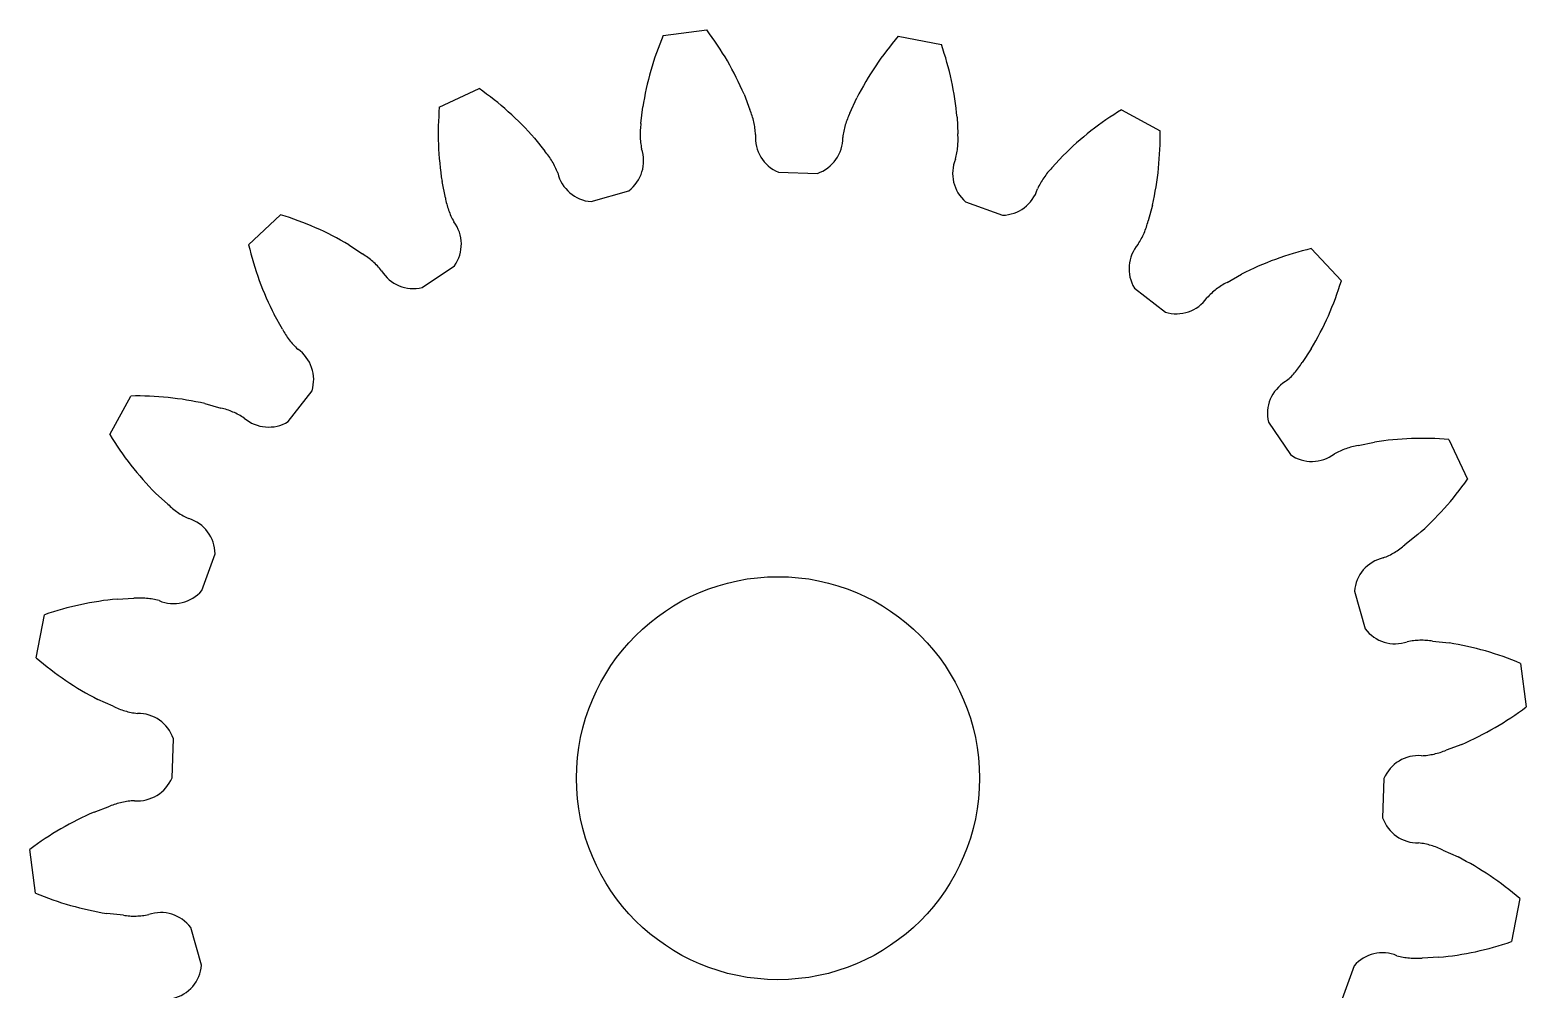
# Model space of a CAD drawing. Header units: inches. Extents: x 161 to 303, y 429 to 495.
# Drawn here: x 237.8 to 303.2, y 453 to 494.9 of the extents above; entities that cross this region are included whole.
import ezdxf

# ---------------------------------------------------------------- set-up
doc = ezdxf.new("R2010")
doc.units = ezdxf.units.IN
doc.header["$MEASUREMENT"] = 0
for name, pattern in [('AI-Linetype-100', [119.773743, 59.886871, -59.886871]), ('AI-Linetype-101', [119.773743, 59.886871, -59.886871]), ('AI-Linetype-102', [119.773743, 59.886871, -59.886871]), ('AI-Linetype-103', [119.773743, 59.886871, -59.886871]), ('AI-Linetype-104', [119.773743, 59.886871, -59.886871]), ('AI-Linetype-105', [119.773743, 59.886871, -59.886871]), ('AI-Linetype-106', [119.773743, 59.886871, -59.886871]), ('AI-Linetype-107', [119.773743, 59.886871, -59.886871]), ('AI-Linetype-108', [119.773743, 59.886871, -59.886871]), ('AI-Linetype-109', [119.773743, 59.886871, -59.886871]), ('AI-Linetype-110', [119.773743, 59.886871, -59.886871]), ('AI-Linetype-111', [119.773743, 59.886871, -59.886871]), ('AI-Linetype-112', [119.773743, 59.886871, -59.886871]), ('AI-Linetype-113', [119.773743, 59.886871, -59.886871]), ('AI-Linetype-114', [119.773743, 59.886871, -59.886871]), ('AI-Linetype-115', [119.773743, 59.886871, -59.886871]), ('AI-Linetype-116', [119.773743, 59.886871, -59.886871]), ('AI-Linetype-117', [119.773743, 59.886871, -59.886871]), ('AI-Linetype-118', [119.773743, 59.886871, -59.886871]), ('AI-Linetype-119', [119.773743, 59.886871, -59.886871]), ('AI-Linetype-120', [119.773743, 59.886871, -59.886871]), ('AI-Linetype-121', [119.773743, 59.886871, -59.886871]), ('AI-Linetype-122', [119.773743, 59.886871, -59.886871]), ('AI-Linetype-123', [119.773743, 59.886871, -59.886871]), ('AI-Linetype-124', [119.773743, 59.886871, -59.886871]), ('AI-Linetype-125', [119.773743, 59.886871, -59.886871]), ('AI-Linetype-126', [119.773743, 59.886871, -59.886871]), ('AI-Linetype-127', [119.773743, 59.886871, -59.886871]), ('AI-Linetype-128', [119.773743, 59.886871, -59.886871]), ('AI-Linetype-129', [119.773743, 59.886871, -59.886871]), ('AI-Linetype-130', [119.773743, 59.886871, -59.886871]), ('AI-Linetype-131', [119.773743, 59.886871, -59.886871]), ('AI-Linetype-132', [119.773743, 59.886871, -59.886871]), ('AI-Linetype-133', [119.773743, 59.886871, -59.886871]), ('AI-Linetype-134', [119.773743, 59.886871, -59.886871]), ('AI-Linetype-135', [119.773743, 59.886871, -59.886871]), ('AI-Linetype-136', [119.773743, 59.886871, -59.886871]), ('AI-Linetype-137', [119.773743, 59.886871, -59.886871]), ('AI-Linetype-138', [119.773743, 59.886871, -59.886871]), ('AI-Linetype-139', [119.773743, 59.886871, -59.886871]), ('AI-Linetype-140', [119.773743, 59.886871, -59.886871]), ('AI-Linetype-141', [119.773743, 59.886871, -59.886871]), ('AI-Linetype-142', [119.773743, 59.886871, -59.886871]), ('AI-Linetype-143', [119.773743, 59.886871, -59.886871]), ('AI-Linetype-144', [119.773743, 59.886871, -59.886871]), ('AI-Linetype-145', [119.773743, 59.886871, -59.886871]), ('AI-Linetype-146', [119.773743, 59.886871, -59.886871]), ('AI-Linetype-147', [119.773743, 59.886871, -59.886871]), ('AI-Linetype-148', [119.773743, 59.886871, -59.886871]), ('AI-Linetype-149', [119.773743, 59.886871, -59.886871]), ('AI-Linetype-150', [119.773743, 59.886871, -59.886871]), ('AI-Linetype-151', [119.773743, 59.886871, -59.886871]), ('AI-Linetype-152', [119.773743, 59.886871, -59.886871]), ('AI-Linetype-153', [119.773743, 59.886871, -59.886871]), ('AI-Linetype-154', [119.773743, 59.886871, -59.886871]), ('AI-Linetype-155', [119.773743, 59.886871, -59.886871]), ('AI-Linetype-156', [119.773743, 59.886871, -59.886871]), ('AI-Linetype-157', [119.773743, 59.886871, -59.886871]), ('AI-Linetype-158', [119.773743, 59.886871, -59.886871]), ('AI-Linetype-159', [119.773743, 59.886871, -59.886871]), ('AI-Linetype-160', [119.773743, 59.886871, -59.886871]), ('AI-Linetype-161', [119.773743, 59.886871, -59.886871]), ('AI-Linetype-162', [119.773743, 59.886871, -59.886871]), ('AI-Linetype-163', [119.773743, 59.886871, -59.886871]), ('AI-Linetype-164', [119.773743, 59.886871, -59.886871]), ('AI-Linetype-165', [119.773743, 59.886871, -59.886871]), ('AI-Linetype-166', [119.773743, 59.886871, -59.886871]), ('AI-Linetype-167', [119.773743, 59.886871, -59.886871]), ('AI-Linetype-168', [119.773743, 59.886871, -59.886871]), ('AI-Linetype-169', [119.773743, 59.886871, -59.886871]), ('AI-Linetype-170', [119.773743, 59.886871, -59.886871]), ('AI-Linetype-171', [119.773743, 59.886871, -59.886871]), ('AI-Linetype-50', [119.773743, 59.886871, -59.886871]), ('AI-Linetype-51', [119.773743, 59.886871, -59.886871]), ('AI-Linetype-52', [119.773743, 59.886871, -59.886871]), ('AI-Linetype-53', [119.773743, 59.886871, -59.886871]), ('AI-Linetype-54', [119.773743, 59.886871, -59.886871]), ('AI-Linetype-55', [119.773743, 59.886871, -59.886871]), ('AI-Linetype-56', [119.773743, 59.886871, -59.886871]), ('AI-Linetype-57', [119.773743, 59.886871, -59.886871]), ('AI-Linetype-58', [119.773743, 59.886871, -59.886871]), ('AI-Linetype-59', [119.773743, 59.886871, -59.886871]), ('AI-Linetype-60', [119.773743, 59.886871, -59.886871]), ('AI-Linetype-61', [119.773743, 59.886871, -59.886871]), ('AI-Linetype-62', [119.773743, 59.886871, -59.886871]), ('AI-Linetype-63', [119.773743, 59.886871, -59.886871]), ('AI-Linetype-64', [119.773743, 59.886871, -59.886871]), ('AI-Linetype-65', [119.773743, 59.886871, -59.886871]), ('AI-Linetype-66', [119.773743, 59.886871, -59.886871]), ('AI-Linetype-67', [119.773743, 59.886871, -59.886871]), ('AI-Linetype-68', [119.773743, 59.886871, -59.886871]), ('AI-Linetype-69', [119.773743, 59.886871, -59.886871]), ('AI-Linetype-70', [119.773743, 59.886871, -59.886871]), ('AI-Linetype-71', [119.773743, 59.886871, -59.886871]), ('AI-Linetype-72', [119.773743, 59.886871, -59.886871]), ('AI-Linetype-73', [119.773743, 59.886871, -59.886871]), ('AI-Linetype-74', [119.773743, 59.886871, -59.886871]), ('AI-Linetype-75', [119.773743, 59.886871, -59.886871]), ('AI-Linetype-76', [119.773743, 59.886871, -59.886871]), ('AI-Linetype-77', [119.773743, 59.886871, -59.886871]), ('AI-Linetype-78', [119.773743, 59.886871, -59.886871]), ('AI-Linetype-79', [119.773743, 59.886871, -59.886871]), ('AI-Linetype-80', [119.773743, 59.886871, -59.886871]), ('AI-Linetype-81', [119.773743, 59.886871, -59.886871]), ('AI-Linetype-82', [119.773743, 59.886871, -59.886871]), ('AI-Linetype-83', [119.773743, 59.886871, -59.886871]), ('AI-Linetype-84', [119.773743, 59.886871, -59.886871]), ('AI-Linetype-85', [119.773743, 59.886871, -59.886871]), ('AI-Linetype-86', [119.773743, 59.886871, -59.886871]), ('AI-Linetype-87', [119.773743, 59.886871, -59.886871]), ('AI-Linetype-88', [119.773743, 59.886871, -59.886871]), ('AI-Linetype-89', [119.773743, 59.886871, -59.886871]), ('AI-Linetype-90', [119.773743, 59.886871, -59.886871]), ('AI-Linetype-91', [119.773743, 59.886871, -59.886871]), ('AI-Linetype-92', [119.773743, 59.886871, -59.886871]), ('AI-Linetype-93', [119.773743, 59.886871, -59.886871]), ('AI-Linetype-94', [119.773743, 59.886871, -59.886871]), ('AI-Linetype-95', [119.773743, 59.886871, -59.886871]), ('AI-Linetype-96', [119.773743, 59.886871, -59.886871]), ('AI-Linetype-97', [119.773743, 59.886871, -59.886871]), ('AI-Linetype-98', [119.773743, 59.886871, -59.886871]), ('AI-Linetype-99', [119.773743, 59.886871, -59.886871])]:
    doc.linetypes.add(name, pattern=pattern)

# ---------------------------------------------------------------- blocks, each defined once
blk = doc.blocks.new('block 252')
at = {"color": 7, "linetype": 'AI-Linetype-50', "lineweight": 25, "true_color": 0xffffff}
blk.add_open_spline([(244.074, 452.551), (244.763, 452.713), (245.269, 453.301), (245.326, 454.007)], degree=3, dxfattribs=at)
blk = doc.blocks.new('block 253')
at = {"color": 7, "linetype": 'AI-Linetype-51', "lineweight": 25, "true_color": 0xffffff}
blk.add_lwpolyline([(245.326, 454.007), (244.852, 455.651)], dxfattribs=at)
blk = doc.blocks.new('block 254')
at = {"color": 7, "linetype": 'AI-Linetype-52', "lineweight": 25, "true_color": 0xffffff}
blk.add_open_spline([(244.852, 455.651), (244.426, 456.217), (243.685, 456.444), (243.015, 456.215)], degree=3, dxfattribs=at)
blk = doc.blocks.new('block 255')
at = {"color": 7, "linetype": 'AI-Linetype-53', "lineweight": 25, "true_color": 0xffffff}
blk.add_open_spline([(241.909, 456.186), (242.276, 456.13), (242.651, 456.14), (243.015, 456.215)], degree=3, dxfattribs=at)
blk = doc.blocks.new('block 256')
at = {"color": 7, "linetype": 'AI-Linetype-54', "lineweight": 25, "true_color": 0xffffff}
blk.add_lwpolyline([(241.909, 456.186), (241.189, 456.265)], dxfattribs=at)
blk = doc.blocks.new('block 257')
at = {"color": 7, "linetype": 'AI-Linetype-55', "lineweight": 25, "true_color": 0xffffff}
blk.add_open_spline([(238.062, 457.157), (239.065, 456.735), (240.115, 456.436), (241.189, 456.265)], degree=3, dxfattribs=at)
blk = doc.blocks.new('block 258')
at = {"color": 7, "linetype": 'AI-Linetype-56', "lineweight": 25, "true_color": 0xffffff}
blk.add_lwpolyline([(238.062, 457.157), (237.824, 459.062)], dxfattribs=at)
blk = doc.blocks.new('block 259')
at = {"color": 7, "linetype": 'AI-Linetype-57', "lineweight": 25, "true_color": 0xffffff}
blk.add_open_spline([(240.636, 460.695), (239.637, 460.265), (238.693, 459.716), (237.824, 459.062)], degree=3, dxfattribs=at)
blk = doc.blocks.new('block 260')
at = {"color": 7, "linetype": 'AI-Linetype-58', "lineweight": 25, "true_color": 0xffffff}
blk.add_lwpolyline([(240.636, 460.695), (241.314, 460.948)], dxfattribs=at)
blk = doc.blocks.new('block 261')
at = {"color": 7, "linetype": 'AI-Linetype-59', "lineweight": 25, "true_color": 0xffffff}
blk.add_open_spline([(242.394, 461.192), (242.022, 461.175), (241.657, 461.092), (241.314, 460.948)], degree=3, dxfattribs=at)
blk = doc.blocks.new('block 262')
at = {"color": 7, "linetype": 'AI-Linetype-60', "lineweight": 25, "true_color": 0xffffff}
blk.add_open_spline([(242.394, 461.192), (243.1, 461.134), (243.762, 461.537), (244.035, 462.19)], degree=3, dxfattribs=at)
blk = doc.blocks.new('block 263')
at = {"color": 7, "linetype": 'AI-Linetype-61', "lineweight": 25, "true_color": 0xffffff}
blk.add_lwpolyline([(244.035, 462.19), (244.092, 463.9)], dxfattribs=at)
blk = doc.blocks.new('block 264')
at = {"color": 7, "linetype": 'AI-Linetype-62', "lineweight": 25, "true_color": 0xffffff}
blk.add_open_spline([(244.092, 463.9), (243.862, 464.57), (243.227, 465.016), (242.52, 465.004)], degree=3, dxfattribs=at)
blk = doc.blocks.new('block 265')
at = {"color": 7, "linetype": 'AI-Linetype-63', "lineweight": 25, "true_color": 0xffffff}
blk.add_open_spline([(241.458, 465.318), (241.791, 465.152), (242.15, 465.046), (242.52, 465.004)], degree=3, dxfattribs=at)
blk = doc.blocks.new('block 266')
at = {"color": 7, "linetype": 'AI-Linetype-64', "lineweight": 25, "true_color": 0xffffff}
blk.add_lwpolyline([(241.458, 465.318), (240.798, 465.616)], dxfattribs=at)
blk = doc.blocks.new('block 267')
at = {"color": 7, "linetype": 'AI-Linetype-65', "lineweight": 25, "true_color": 0xffffff}
blk.add_open_spline([(238.1, 467.431), (238.923, 466.72), (239.829, 466.111), (240.798, 465.616)], degree=3, dxfattribs=at)
blk = doc.blocks.new('block 268')
at = {"color": 7, "linetype": 'AI-Linetype-66', "lineweight": 25, "true_color": 0xffffff}
blk.add_lwpolyline([(238.1, 467.431), (238.462, 469.315)], dxfattribs=at)
blk = doc.blocks.new('block 269')
at = {"color": 7, "linetype": 'AI-Linetype-67', "lineweight": 25, "true_color": 0xffffff}
blk.add_open_spline([(241.641, 470), (240.558, 469.9), (239.491, 469.67), (238.462, 469.315)], degree=3, dxfattribs=at)
blk = doc.blocks.new('block 270')
at = {"color": 7, "linetype": 'AI-Linetype-68', "lineweight": 25, "true_color": 0xffffff}
blk.add_lwpolyline([(241.641, 470), (242.365, 470.032)], dxfattribs=at)
blk = doc.blocks.new('block 271')
at = {"color": 7, "linetype": 'AI-Linetype-69', "lineweight": 25, "true_color": 0xffffff}
blk.add_open_spline([(243.467, 469.93), (243.108, 470.028), (242.735, 470.062), (242.365, 470.032)], degree=3, dxfattribs=at)
blk = doc.blocks.new('block 272')
at = {"color": 7, "linetype": 'AI-Linetype-70', "lineweight": 25, "true_color": 0xffffff}
blk.add_open_spline([(243.467, 469.93), (244.12, 469.657), (244.875, 469.835), (245.336, 470.372)], degree=3, dxfattribs=at)
blk = doc.blocks.new('block 273')
at = {"color": 7, "linetype": 'AI-Linetype-71', "lineweight": 25, "true_color": 0xffffff}
blk.add_lwpolyline([(245.336, 470.372), (245.918, 471.981)], dxfattribs=at)
blk = doc.blocks.new('block 274')
at = {"color": 7, "linetype": 'AI-Linetype-72', "lineweight": 25, "true_color": 0xffffff}
blk.add_open_spline([(245.918, 471.981), (245.907, 472.688), (245.441, 473.309), (244.764, 473.517)], degree=3, dxfattribs=at)
blk = doc.blocks.new('block 275')
at = {"color": 7, "linetype": 'AI-Linetype-73', "lineweight": 25, "true_color": 0xffffff}
blk.add_open_spline([(243.852, 474.144), (244.117, 473.882), (244.425, 473.67), (244.764, 473.517)], degree=3, dxfattribs=at)
blk = doc.blocks.new('block 276')
at = {"color": 7, "linetype": 'AI-Linetype-74', "lineweight": 25, "true_color": 0xffffff}
blk.add_lwpolyline([(243.852, 474.144), (243.316, 474.63)], dxfattribs=at)
blk = doc.blocks.new('block 277')
at = {"color": 7, "linetype": 'AI-Linetype-75', "lineweight": 25, "true_color": 0xffffff}
blk.add_open_spline([(241.311, 477.19), (241.875, 476.26), (242.547, 475.4), (243.316, 474.63)], degree=3, dxfattribs=at)
blk = doc.blocks.new('block 278')
at = {"color": 7, "linetype": 'AI-Linetype-76', "lineweight": 25, "true_color": 0xffffff}
blk.add_lwpolyline([(241.311, 477.19), (242.238, 478.871)], dxfattribs=at)
blk = doc.blocks.new('block 279')
at = {"color": 7, "linetype": 'AI-Linetype-77', "lineweight": 25, "true_color": 0xffffff}
blk.add_open_spline([(245.473, 478.54), (244.412, 478.779), (243.325, 478.89), (242.238, 478.871)], degree=3, dxfattribs=at)
blk = doc.blocks.new('block 280')
at = {"color": 7, "linetype": 'AI-Linetype-78', "lineweight": 25, "true_color": 0xffffff}
blk.add_lwpolyline([(245.473, 478.54), (246.17, 478.346)], dxfattribs=at)
blk = doc.blocks.new('block 281')
at = {"color": 7, "linetype": 'AI-Linetype-79', "lineweight": 25, "true_color": 0xffffff}
blk.add_open_spline([(247.187, 477.909), (246.876, 478.113), (246.533, 478.261), (246.17, 478.346)], degree=3, dxfattribs=at)
blk = doc.blocks.new('block 282')
at = {"color": 7, "linetype": 'AI-Linetype-80', "lineweight": 25, "true_color": 0xffffff}
blk.add_open_spline([(247.187, 477.909), (247.724, 477.447), (248.497, 477.383), (249.102, 477.751)], degree=3, dxfattribs=at)
blk = doc.blocks.new('block 283')
at = {"color": 7, "linetype": 'AI-Linetype-81', "lineweight": 25, "true_color": 0xffffff}
blk.add_lwpolyline([(249.102, 477.751), (250.152, 479.102)], dxfattribs=at)
blk = doc.blocks.new('block 284')
at = {"color": 7, "linetype": 'AI-Linetype-82', "lineweight": 25, "true_color": 0xffffff}
blk.add_open_spline([(250.152, 479.102), (250.36, 479.778), (250.109, 480.512), (249.529, 480.918)], degree=3, dxfattribs=at)
blk = doc.blocks.new('block 285')
at = {"color": 7, "linetype": 'AI-Linetype-83', "lineweight": 25, "true_color": 0xffffff}
blk.add_open_spline([(248.855, 481.797), (249.028, 481.467), (249.256, 481.17), (249.529, 480.918)], degree=3, dxfattribs=at)
blk = doc.blocks.new('block 286')
at = {"color": 7, "linetype": 'AI-Linetype-84', "lineweight": 25, "true_color": 0xffffff}
blk.add_lwpolyline([(248.855, 481.797), (248.496, 482.425)], dxfattribs=at)
blk = doc.blocks.new('block 287')
at = {"color": 7, "linetype": 'AI-Linetype-85', "lineweight": 25, "true_color": 0xffffff}
blk.add_open_spline([(247.38, 485.48), (247.629, 484.421), (248.003, 483.396), (248.496, 482.425)], degree=3, dxfattribs=at)
blk = doc.blocks.new('block 288')
at = {"color": 7, "linetype": 'AI-Linetype-86', "lineweight": 25, "true_color": 0xffffff}
blk.add_lwpolyline([(247.38, 485.48), (248.781, 486.792)], dxfattribs=at)
blk = doc.blocks.new('block 289')
at = {"color": 7, "linetype": 'AI-Linetype-87', "lineweight": 25, "true_color": 0xffffff}
blk.add_open_spline([(251.755, 485.477), (250.82, 486.032), (249.822, 486.474), (248.781, 486.792)], degree=3, dxfattribs=at)
blk = doc.blocks.new('block 290')
at = {"color": 7, "linetype": 'AI-Linetype-88', "lineweight": 25, "true_color": 0xffffff}
blk.add_lwpolyline([(251.755, 485.477), (252.359, 485.077)], dxfattribs=at)
blk = doc.blocks.new('block 291')
at = {"color": 7, "linetype": 'AI-Linetype-89', "lineweight": 25, "true_color": 0xffffff}
blk.add_open_spline([(253.191, 484.347), (252.958, 484.637), (252.677, 484.884), (252.359, 485.077)], degree=3, dxfattribs=at)
blk = doc.blocks.new('block 292')
at = {"color": 7, "linetype": 'AI-Linetype-90', "lineweight": 25, "true_color": 0xffffff}
blk.add_open_spline([(253.191, 484.347), (253.559, 483.742), (254.274, 483.443), (254.963, 483.605)], degree=3, dxfattribs=at)
blk = doc.blocks.new('block 293')
at = {"color": 7, "linetype": 'AI-Linetype-91', "lineweight": 25, "true_color": 0xffffff}
blk.add_lwpolyline([(254.963, 483.605), (256.38, 484.565)], dxfattribs=at)
blk = doc.blocks.new('block 294')
at = {"color": 7, "linetype": 'AI-Linetype-92', "lineweight": 25, "true_color": 0xffffff}
blk.add_open_spline([(256.38, 484.565), (256.787, 485.145), (256.774, 485.92), (256.349, 486.486)], degree=3, dxfattribs=at)
blk = doc.blocks.new('block 295')
at = {"color": 7, "linetype": 'AI-Linetype-93', "lineweight": 25, "true_color": 0xffffff}
blk.add_open_spline([(255.979, 487.529), (256.041, 487.163), (256.166, 486.81), (256.349, 486.486)], degree=3, dxfattribs=at)
blk = doc.blocks.new('block 296')
at = {"color": 7, "linetype": 'AI-Linetype-94', "lineweight": 25, "true_color": 0xffffff}
blk.add_lwpolyline([(255.979, 487.529), (255.832, 488.238)], dxfattribs=at)
blk = doc.blocks.new('block 297')
at = {"color": 7, "linetype": 'AI-Linetype-95', "lineweight": 25, "true_color": 0xffffff}
blk.add_open_spline([(255.714, 491.488), (255.624, 490.404), (255.663, 489.313), (255.832, 488.238)], degree=3, dxfattribs=at)
blk = doc.blocks.new('block 298')
at = {"color": 7, "linetype": 'AI-Linetype-96', "lineweight": 25, "true_color": 0xffffff}
blk.add_lwpolyline([(255.714, 491.488), (257.452, 492.303)], dxfattribs=at)
blk = doc.blocks.new('block 299')
at = {"color": 7, "linetype": 'AI-Linetype-97', "lineweight": 25, "true_color": 0xffffff}
blk.add_open_spline([(259.875, 490.133), (259.157, 490.951), (258.343, 491.679), (257.452, 492.303)], degree=3, dxfattribs=at)
blk = doc.blocks.new('block 300')
at = {"color": 7, "linetype": 'AI-Linetype-98', "lineweight": 25, "true_color": 0xffffff}
blk.add_lwpolyline([(259.875, 490.133), (260.325, 489.566)], dxfattribs=at)
blk = doc.blocks.new('block 301')
at = {"color": 7, "linetype": 'AI-Linetype-99', "lineweight": 25, "true_color": 0xffffff}
blk.add_open_spline([(260.891, 488.615), (260.759, 488.962), (260.567, 489.284), (260.325, 489.566)], degree=3, dxfattribs=at)
blk = doc.blocks.new('block 302')
at = {"color": 7, "linetype": 'AI-Linetype-100', "lineweight": 25, "true_color": 0xffffff}
blk.add_open_spline([(260.891, 488.615), (261.054, 487.926), (261.642, 487.42), (262.347, 487.362)], degree=3, dxfattribs=at)
blk = doc.blocks.new('block 303')
at = {"color": 7, "linetype": 'AI-Linetype-101', "lineweight": 25, "true_color": 0xffffff}
blk.add_lwpolyline([(262.347, 487.362), (263.991, 487.837)], dxfattribs=at)
blk = doc.blocks.new('block 304')
at = {"color": 7, "linetype": 'AI-Linetype-102', "lineweight": 25, "true_color": 0xffffff}
blk.add_open_spline([(263.991, 487.837), (264.557, 488.262), (264.784, 489.004), (264.555, 489.673)], degree=3, dxfattribs=at)
blk = doc.blocks.new('block 305')
at = {"color": 7, "linetype": 'AI-Linetype-103', "lineweight": 25, "true_color": 0xffffff}
blk.add_open_spline([(264.526, 490.78), (264.47, 490.412), (264.48, 490.038), (264.555, 489.673)], degree=3, dxfattribs=at)
blk = doc.blocks.new('block 306')
at = {"color": 7, "linetype": 'AI-Linetype-104', "lineweight": 25, "true_color": 0xffffff}
blk.add_lwpolyline([(264.526, 490.78), (264.604, 491.5)], dxfattribs=at)
blk = doc.blocks.new('block 307')
at = {"color": 7, "linetype": 'AI-Linetype-105', "lineweight": 25, "true_color": 0xffffff}
blk.add_open_spline([(265.497, 494.627), (265.076, 493.624), (264.776, 492.574), (264.604, 491.5)], degree=3, dxfattribs=at)
blk = doc.blocks.new('block 308')
at = {"color": 7, "linetype": 'AI-Linetype-106', "lineweight": 25, "true_color": 0xffffff}
blk.add_lwpolyline([(265.497, 494.627), (267.401, 494.865)], dxfattribs=at)
blk = doc.blocks.new('block 309')
at = {"color": 7, "linetype": 'AI-Linetype-107', "lineweight": 25, "true_color": 0xffffff}
blk.add_open_spline([(269.035, 492.053), (268.605, 493.052), (268.057, 493.996), (267.401, 494.865)], degree=3, dxfattribs=at)
blk = doc.blocks.new('block 310')
at = {"color": 7, "linetype": 'AI-Linetype-108', "lineweight": 25, "true_color": 0xffffff}
blk.add_lwpolyline([(269.035, 492.053), (269.289, 491.374)], dxfattribs=at)
blk = doc.blocks.new('block 311')
at = {"color": 7, "linetype": 'AI-Linetype-109', "lineweight": 25, "true_color": 0xffffff}
blk.add_open_spline([(269.532, 490.295), (269.516, 490.666), (269.433, 491.032), (269.289, 491.374)], degree=3, dxfattribs=at)
blk = doc.blocks.new('block 312')
at = {"color": 7, "linetype": 'AI-Linetype-110', "lineweight": 25, "true_color": 0xffffff}
blk.add_open_spline([(269.532, 490.295), (269.474, 489.589), (269.877, 488.926), (270.53, 488.653)], degree=3, dxfattribs=at)
blk = doc.blocks.new('block 313')
at = {"color": 7, "linetype": 'AI-Linetype-111', "lineweight": 25, "true_color": 0xffffff}
blk.add_lwpolyline([(270.53, 488.653), (272.24, 488.597)], dxfattribs=at)
blk = doc.blocks.new('block 314')
at = {"color": 7, "linetype": 'AI-Linetype-112', "lineweight": 25, "true_color": 0xffffff}
blk.add_open_spline([(272.24, 488.597), (272.91, 488.827), (273.355, 489.461), (273.344, 490.169)], degree=3, dxfattribs=at)
blk = doc.blocks.new('block 315')
at = {"color": 7, "linetype": 'AI-Linetype-113', "lineweight": 25, "true_color": 0xffffff}
blk.add_open_spline([(273.659, 491.23), (273.493, 490.897), (273.387, 490.539), (273.344, 490.169)], degree=3, dxfattribs=at)
blk = doc.blocks.new('block 316')
at = {"color": 7, "linetype": 'AI-Linetype-114', "lineweight": 25, "true_color": 0xffffff}
blk.add_lwpolyline([(273.659, 491.23), (273.956, 491.891)], dxfattribs=at)
blk = doc.blocks.new('block 317')
at = {"color": 7, "linetype": 'AI-Linetype-115', "lineweight": 25, "true_color": 0xffffff}
blk.add_open_spline([(275.771, 494.589), (275.061, 493.765), (274.451, 492.859), (273.956, 491.891)], degree=3, dxfattribs=at)
blk = doc.blocks.new('block 318')
at = {"color": 7, "linetype": 'AI-Linetype-116', "lineweight": 25, "true_color": 0xffffff}
blk.add_lwpolyline([(275.771, 494.589), (277.656, 494.227)], dxfattribs=at)
blk = doc.blocks.new('block 319')
at = {"color": 7, "linetype": 'AI-Linetype-117', "lineweight": 25, "true_color": 0xffffff}
blk.add_open_spline([(278.34, 491.047), (278.24, 492.131), (278.01, 493.198), (277.656, 494.227)], degree=3, dxfattribs=at)
blk = doc.blocks.new('block 320')
at = {"color": 7, "linetype": 'AI-Linetype-118', "lineweight": 25, "true_color": 0xffffff}
blk.add_lwpolyline([(278.34, 491.047), (278.372, 490.324)], dxfattribs=at)
blk = doc.blocks.new('block 321')
at = {"color": 7, "linetype": 'AI-Linetype-119', "lineweight": 25, "true_color": 0xffffff}
blk.add_open_spline([(278.27, 489.222), (278.368, 489.581), (278.402, 489.954), (278.372, 490.324)], degree=3, dxfattribs=at)
blk = doc.blocks.new('block 322')
at = {"color": 7, "linetype": 'AI-Linetype-120', "lineweight": 25, "true_color": 0xffffff}
blk.add_open_spline([(278.27, 489.222), (277.997, 488.569), (278.175, 487.814), (278.712, 487.353)], degree=3, dxfattribs=at)
blk = doc.blocks.new('block 323')
at = {"color": 7, "linetype": 'AI-Linetype-121', "lineweight": 25, "true_color": 0xffffff}
blk.add_lwpolyline([(278.712, 487.353), (280.321, 486.771)], dxfattribs=at)
blk = doc.blocks.new('block 324')
at = {"color": 7, "linetype": 'AI-Linetype-122', "lineweight": 25, "true_color": 0xffffff}
blk.add_open_spline([(280.321, 486.771), (281.029, 486.782), (281.649, 487.248), (281.856, 487.924)], degree=3, dxfattribs=at)
blk = doc.blocks.new('block 325')
at = {"color": 7, "linetype": 'AI-Linetype-123', "lineweight": 25, "true_color": 0xffffff}
blk.add_open_spline([(282.483, 488.837), (282.223, 488.572), (282.011, 488.263), (281.856, 487.924)], degree=3, dxfattribs=at)
blk = doc.blocks.new('block 326')
at = {"color": 7, "linetype": 'AI-Linetype-124', "lineweight": 25, "true_color": 0xffffff}
blk.add_lwpolyline([(282.483, 488.837), (282.97, 489.373)], dxfattribs=at)
blk = doc.blocks.new('block 327')
at = {"color": 7, "linetype": 'AI-Linetype-125', "lineweight": 25, "true_color": 0xffffff}
blk.add_open_spline([(285.53, 491.378), (284.6, 490.814), (283.741, 490.141), (282.97, 489.373)], degree=3, dxfattribs=at)
blk = doc.blocks.new('block 328')
at = {"color": 7, "linetype": 'AI-Linetype-126', "lineweight": 25, "true_color": 0xffffff}
blk.add_lwpolyline([(285.53, 491.378), (287.211, 490.451)], dxfattribs=at)
blk = doc.blocks.new('block 329')
at = {"color": 7, "linetype": 'AI-Linetype-127', "lineweight": 25, "true_color": 0xffffff}
blk.add_open_spline([(286.88, 487.216), (287.119, 488.277), (287.23, 489.363), (287.211, 490.451)], degree=3, dxfattribs=at)
blk = doc.blocks.new('block 330')
at = {"color": 7, "linetype": 'AI-Linetype-128', "lineweight": 25, "true_color": 0xffffff}
blk.add_lwpolyline([(286.88, 487.216), (286.686, 486.518)], dxfattribs=at)
blk = doc.blocks.new('block 331')
at = {"color": 7, "linetype": 'AI-Linetype-129', "lineweight": 25, "true_color": 0xffffff}
blk.add_open_spline([(286.249, 485.501), (286.453, 485.812), (286.601, 486.156), (286.686, 486.518)], degree=3, dxfattribs=at)
blk = doc.blocks.new('block 332')
at = {"color": 7, "linetype": 'AI-Linetype-130', "lineweight": 25, "true_color": 0xffffff}
blk.add_open_spline([(286.249, 485.501), (285.787, 484.965), (285.724, 484.192), (286.091, 483.587)], degree=3, dxfattribs=at)
blk = doc.blocks.new('block 333')
at = {"color": 7, "linetype": 'AI-Linetype-131', "lineweight": 25, "true_color": 0xffffff}
blk.add_lwpolyline([(286.091, 483.587), (287.441, 482.536)], dxfattribs=at)
blk = doc.blocks.new('block 334')
at = {"color": 7, "linetype": 'AI-Linetype-132', "lineweight": 25, "true_color": 0xffffff}
blk.add_open_spline([(287.441, 482.536), (288.118, 482.328), (288.852, 482.58), (289.259, 483.159)], degree=3, dxfattribs=at)
blk = doc.blocks.new('block 335')
at = {"color": 7, "linetype": 'AI-Linetype-133', "lineweight": 25, "true_color": 0xffffff}
blk.add_open_spline([(290.137, 483.833), (289.807, 483.662), (289.51, 483.434), (289.259, 483.159)], degree=3, dxfattribs=at)
blk = doc.blocks.new('block 336')
at = {"color": 7, "linetype": 'AI-Linetype-134', "lineweight": 25, "true_color": 0xffffff}
blk.add_lwpolyline([(290.137, 483.833), (290.766, 484.192)], dxfattribs=at)
blk = doc.blocks.new('block 337')
at = {"color": 7, "linetype": 'AI-Linetype-135', "lineweight": 25, "true_color": 0xffffff}
blk.add_open_spline([(293.82, 485.309), (292.761, 485.06), (291.735, 484.685), (290.766, 484.192)], degree=3, dxfattribs=at)
blk = doc.blocks.new('block 338')
at = {"color": 7, "linetype": 'AI-Linetype-136', "lineweight": 25, "true_color": 0xffffff}
blk.add_lwpolyline([(293.82, 485.309), (295.132, 483.907)], dxfattribs=at)
blk = doc.blocks.new('block 339')
at = {"color": 7, "linetype": 'AI-Linetype-137', "lineweight": 25, "true_color": 0xffffff}
blk.add_open_spline([(293.817, 480.933), (294.373, 481.868), (294.814, 482.867), (295.132, 483.907)], degree=3, dxfattribs=at)
blk = doc.blocks.new('block 340')
at = {"color": 7, "linetype": 'AI-Linetype-138', "lineweight": 25, "true_color": 0xffffff}
blk.add_lwpolyline([(293.817, 480.933), (293.417, 480.329)], dxfattribs=at)
blk = doc.blocks.new('block 341')
at = {"color": 7, "linetype": 'AI-Linetype-139', "lineweight": 25, "true_color": 0xffffff}
blk.add_open_spline([(292.687, 479.498), (292.978, 479.729), (293.225, 480.011), (293.417, 480.329)], degree=3, dxfattribs=at)
blk = doc.blocks.new('block 342')
at = {"color": 7, "linetype": 'AI-Linetype-140', "lineweight": 25, "true_color": 0xffffff}
blk.add_open_spline([(292.687, 479.498), (292.082, 479.13), (291.783, 478.414), (291.946, 477.725)], degree=3, dxfattribs=at)
blk = doc.blocks.new('block 343')
at = {"color": 7, "linetype": 'AI-Linetype-141', "lineweight": 25, "true_color": 0xffffff}
blk.add_lwpolyline([(291.946, 477.725), (292.905, 476.309)], dxfattribs=at)
blk = doc.blocks.new('block 344')
at = {"color": 7, "linetype": 'AI-Linetype-142', "lineweight": 25, "true_color": 0xffffff}
blk.add_open_spline([(292.905, 476.309), (293.485, 475.902), (294.26, 475.915), (294.826, 476.34)], degree=3, dxfattribs=at)
blk = doc.blocks.new('block 345')
at = {"color": 7, "linetype": 'AI-Linetype-143', "lineweight": 25, "true_color": 0xffffff}
blk.add_open_spline([(295.869, 476.709), (295.502, 476.648), (295.149, 476.523), (294.826, 476.34)], degree=3, dxfattribs=at)
blk = doc.blocks.new('block 346')
at = {"color": 7, "linetype": 'AI-Linetype-144', "lineweight": 25, "true_color": 0xffffff}
blk.add_lwpolyline([(295.869, 476.709), (296.578, 476.857)], dxfattribs=at)
blk = doc.blocks.new('block 347')
at = {"color": 7, "linetype": 'AI-Linetype-145', "lineweight": 25, "true_color": 0xffffff}
blk.add_open_spline([(299.828, 476.975), (298.744, 477.065), (297.653, 477.026), (296.578, 476.857)], degree=3, dxfattribs=at)
blk = doc.blocks.new('block 348')
at = {"color": 7, "linetype": 'AI-Linetype-146', "lineweight": 25, "true_color": 0xffffff}
blk.add_lwpolyline([(299.828, 476.975), (300.643, 475.236)], dxfattribs=at)
blk = doc.blocks.new('block 349')
at = {"color": 7, "linetype": 'AI-Linetype-147', "lineweight": 25, "true_color": 0xffffff}
blk.add_open_spline([(298.473, 472.814), (299.291, 473.532), (300.019, 474.345), (300.643, 475.236)], degree=3, dxfattribs=at)
blk = doc.blocks.new('block 350')
at = {"color": 7, "linetype": 'AI-Linetype-148', "lineweight": 25, "true_color": 0xffffff}
blk.add_lwpolyline([(298.473, 472.814), (297.906, 472.363)], dxfattribs=at)
blk = doc.blocks.new('block 351')
at = {"color": 7, "linetype": 'AI-Linetype-149', "lineweight": 25, "true_color": 0xffffff}
blk.add_open_spline([(296.955, 471.798), (297.303, 471.929), (297.625, 472.121), (297.906, 472.363)], degree=3, dxfattribs=at)
blk = doc.blocks.new('block 352')
at = {"color": 7, "linetype": 'AI-Linetype-150', "lineweight": 25, "true_color": 0xffffff}
blk.add_open_spline([(296.955, 471.798), (296.266, 471.635), (295.76, 471.047), (295.702, 470.341)], degree=3, dxfattribs=at)
blk = doc.blocks.new('block 353')
at = {"color": 7, "linetype": 'AI-Linetype-151', "lineweight": 25, "true_color": 0xffffff}
blk.add_lwpolyline([(295.702, 470.341), (296.177, 468.698)], dxfattribs=at)
blk = doc.blocks.new('block 354')
at = {"color": 7, "linetype": 'AI-Linetype-152', "lineweight": 25, "true_color": 0xffffff}
blk.add_open_spline([(296.177, 468.698), (296.603, 468.132), (297.344, 467.904), (298.014, 468.134)], degree=3, dxfattribs=at)
blk = doc.blocks.new('block 355')
at = {"color": 7, "linetype": 'AI-Linetype-153', "lineweight": 25, "true_color": 0xffffff}
blk.add_open_spline([(299.12, 468.163), (298.752, 468.218), (298.378, 468.208), (298.014, 468.134)], degree=3, dxfattribs=at)
blk = doc.blocks.new('block 356')
at = {"color": 7, "linetype": 'AI-Linetype-154', "lineweight": 25, "true_color": 0xffffff}
blk.add_lwpolyline([(299.12, 468.163), (299.84, 468.084)], dxfattribs=at)
blk = doc.blocks.new('block 357')
at = {"color": 7, "linetype": 'AI-Linetype-155', "lineweight": 25, "true_color": 0xffffff}
blk.add_open_spline([(302.967, 467.191), (301.964, 467.613), (300.914, 467.913), (299.84, 468.084)], degree=3, dxfattribs=at)
blk = doc.blocks.new('block 358')
at = {"color": 7, "linetype": 'AI-Linetype-156', "lineweight": 25, "true_color": 0xffffff}
blk.add_lwpolyline([(302.967, 467.191), (303.205, 465.287)], dxfattribs=at)
blk = doc.blocks.new('block 359')
at = {"color": 7, "linetype": 'AI-Linetype-157', "lineweight": 25, "true_color": 0xffffff}
blk.add_open_spline([(300.393, 463.653), (301.392, 464.083), (302.336, 464.632), (303.205, 465.287)], degree=3, dxfattribs=at)
blk = doc.blocks.new('block 360')
at = {"color": 7, "linetype": 'AI-Linetype-158', "lineweight": 25, "true_color": 0xffffff}
blk.add_lwpolyline([(300.393, 463.653), (299.714, 463.4)], dxfattribs=at)
blk = doc.blocks.new('block 361')
at = {"color": 7, "linetype": 'AI-Linetype-159', "lineweight": 25, "true_color": 0xffffff}
blk.add_open_spline([(298.635, 463.156), (299.006, 463.173), (299.372, 463.256), (299.714, 463.4)], degree=3, dxfattribs=at)
blk = doc.blocks.new('block 362')
at = {"color": 7, "linetype": 'AI-Linetype-160', "lineweight": 25, "true_color": 0xffffff}
blk.add_open_spline([(298.635, 463.156), (297.929, 463.214), (297.267, 462.812), (296.993, 462.158)], degree=3, dxfattribs=at)
blk = doc.blocks.new('block 363')
at = {"color": 7, "linetype": 'AI-Linetype-161', "lineweight": 25, "true_color": 0xffffff}
blk.add_lwpolyline([(296.993, 462.158), (296.937, 460.448)], dxfattribs=at)
blk = doc.blocks.new('block 364')
at = {"color": 7, "linetype": 'AI-Linetype-162', "lineweight": 25, "true_color": 0xffffff}
blk.add_open_spline([(296.937, 460.448), (297.167, 459.778), (297.801, 459.333), (298.509, 459.344)], degree=3, dxfattribs=at)
blk = doc.blocks.new('block 365')
at = {"color": 7, "linetype": 'AI-Linetype-163', "lineweight": 25, "true_color": 0xffffff}
blk.add_open_spline([(299.57, 459.03), (299.238, 459.196), (298.878, 459.302), (298.509, 459.344)], degree=3, dxfattribs=at)
blk = doc.blocks.new('block 366')
at = {"color": 7, "linetype": 'AI-Linetype-164', "lineweight": 25, "true_color": 0xffffff}
blk.add_lwpolyline([(299.57, 459.03), (300.231, 458.732)], dxfattribs=at)
blk = doc.blocks.new('block 367')
at = {"color": 7, "linetype": 'AI-Linetype-165', "lineweight": 25, "true_color": 0xffffff}
blk.add_open_spline([(302.929, 456.917), (302.105, 457.628), (301.199, 458.238), (300.231, 458.732)], degree=3, dxfattribs=at)
blk = doc.blocks.new('block 368')
at = {"color": 7, "linetype": 'AI-Linetype-166', "lineweight": 25, "true_color": 0xffffff}
blk.add_lwpolyline([(302.929, 456.917), (302.566, 455.033)], dxfattribs=at)
blk = doc.blocks.new('block 369')
at = {"color": 7, "linetype": 'AI-Linetype-167', "lineweight": 25, "true_color": 0xffffff}
blk.add_open_spline([(299.388, 454.348), (300.471, 454.448), (301.538, 454.678), (302.566, 455.033)], degree=3, dxfattribs=at)
blk = doc.blocks.new('block 370')
at = {"color": 7, "linetype": 'AI-Linetype-168', "lineweight": 25, "true_color": 0xffffff}
blk.add_lwpolyline([(299.388, 454.348), (298.664, 454.317)], dxfattribs=at)
blk = doc.blocks.new('block 371')
at = {"color": 7, "linetype": 'AI-Linetype-169', "lineweight": 25, "true_color": 0xffffff}
blk.add_open_spline([(297.562, 454.418), (297.92, 454.32), (298.293, 454.286), (298.664, 454.317)], degree=3, dxfattribs=at)
blk = doc.blocks.new('block 372')
at = {"color": 7, "linetype": 'AI-Linetype-170', "lineweight": 25, "true_color": 0xffffff}
blk.add_open_spline([(297.562, 454.418), (296.909, 454.692), (296.154, 454.513), (295.692, 453.977)], degree=3, dxfattribs=at)
blk = doc.blocks.new('block 373')
at = {"color": 7, "linetype": 'AI-Linetype-171', "lineweight": 25, "true_color": 0xffffff}
blk.add_lwpolyline([(295.692, 453.977), (295.11, 452.368)], dxfattribs=at)
blk = doc.blocks.new('block 403')
at = {"color": 7, "lineweight": 25, "true_color": 0xffffff}
blk.add_open_spline([(279.318, 462.174), (279.318, 467.036), (275.376, 470.978), (270.514, 470.978), (265.652, 470.978), (261.711, 467.036), (261.711, 462.174), (261.711, 457.312), (265.652, 453.371), (270.514, 453.371), (275.376, 453.371), (279.318, 457.312), (279.318, 462.174), (279.318, 462.174), (279.318, 462.174), (279.318, 462.174)], degree=3, knots=[0, 0, 0, 0, 1, 1, 1, 2, 2, 2, 3, 3, 3, 4, 4, 4, 5, 5, 5, 5], dxfattribs=at)

msp = doc.modelspace()

# ---------------------------------------------------------------- block references
for name in ['block 307', 'block 308', 'block 309', 'block 317', 'block 318', 'block 319', 'block 298', 'block 299', 'block 310', 'block 316', 'block 297', 'block 306', 'block 311', 'block 315', 'block 320', 'block 327', 'block 328', 'block 305', 'block 329', 'block 300', 'block 312', 'block 314', 'block 321', 'block 301', 'block 304', 'block 322', 'block 326', 'block 302', 'block 313', 'block 325', 'block 296', 'block 303', 'block 324', 'block 295', 'block 323', 'block 330', 'block 288', 'block 289', 'block 294', 'block 331', 'block 287', 'block 290', 'block 332', 'block 337', 'block 338', 'block 291', 'block 293', 'block 292', 'block 335', 'block 336', 'block 339', 'block 333', 'block 334', 'block 286', 'block 285', 'block 284', 'block 340', 'block 341', 'block 342', 'block 278', 'block 279', 'block 283', 'block 280', 'block 281', 'block 282', 'block 343', 'block 277', 'block 345', 'block 346', 'block 347', 'block 348', 'block 344', 'block 349', 'block 276', 'block 275', 'block 274', 'block 350', 'block 351', 'block 273', 'block 352', 'block 403', 'block 272', 'block 353', 'block 269', 'block 270', 'block 271', 'block 268', 'block 354', 'block 355', 'block 356', 'block 357', 'block 267', 'block 358', 'block 266', 'block 265', 'block 264', 'block 359', 'block 263', 'block 360', 'block 362', 'block 361', 'block 262', 'block 363', 'block 260', 'block 261', 'block 259', 'block 364', 'block 258', 'block 365', 'block 366', 'block 367', 'block 257', 'block 254', 'block 368', 'block 256', 'block 255', 'block 253', 'block 372', 'block 371', 'block 369', 'block 252', 'block 373', 'block 370']:
    msp.add_blockref(name, (0, 0))

doc.saveas('drawing.dxf')
